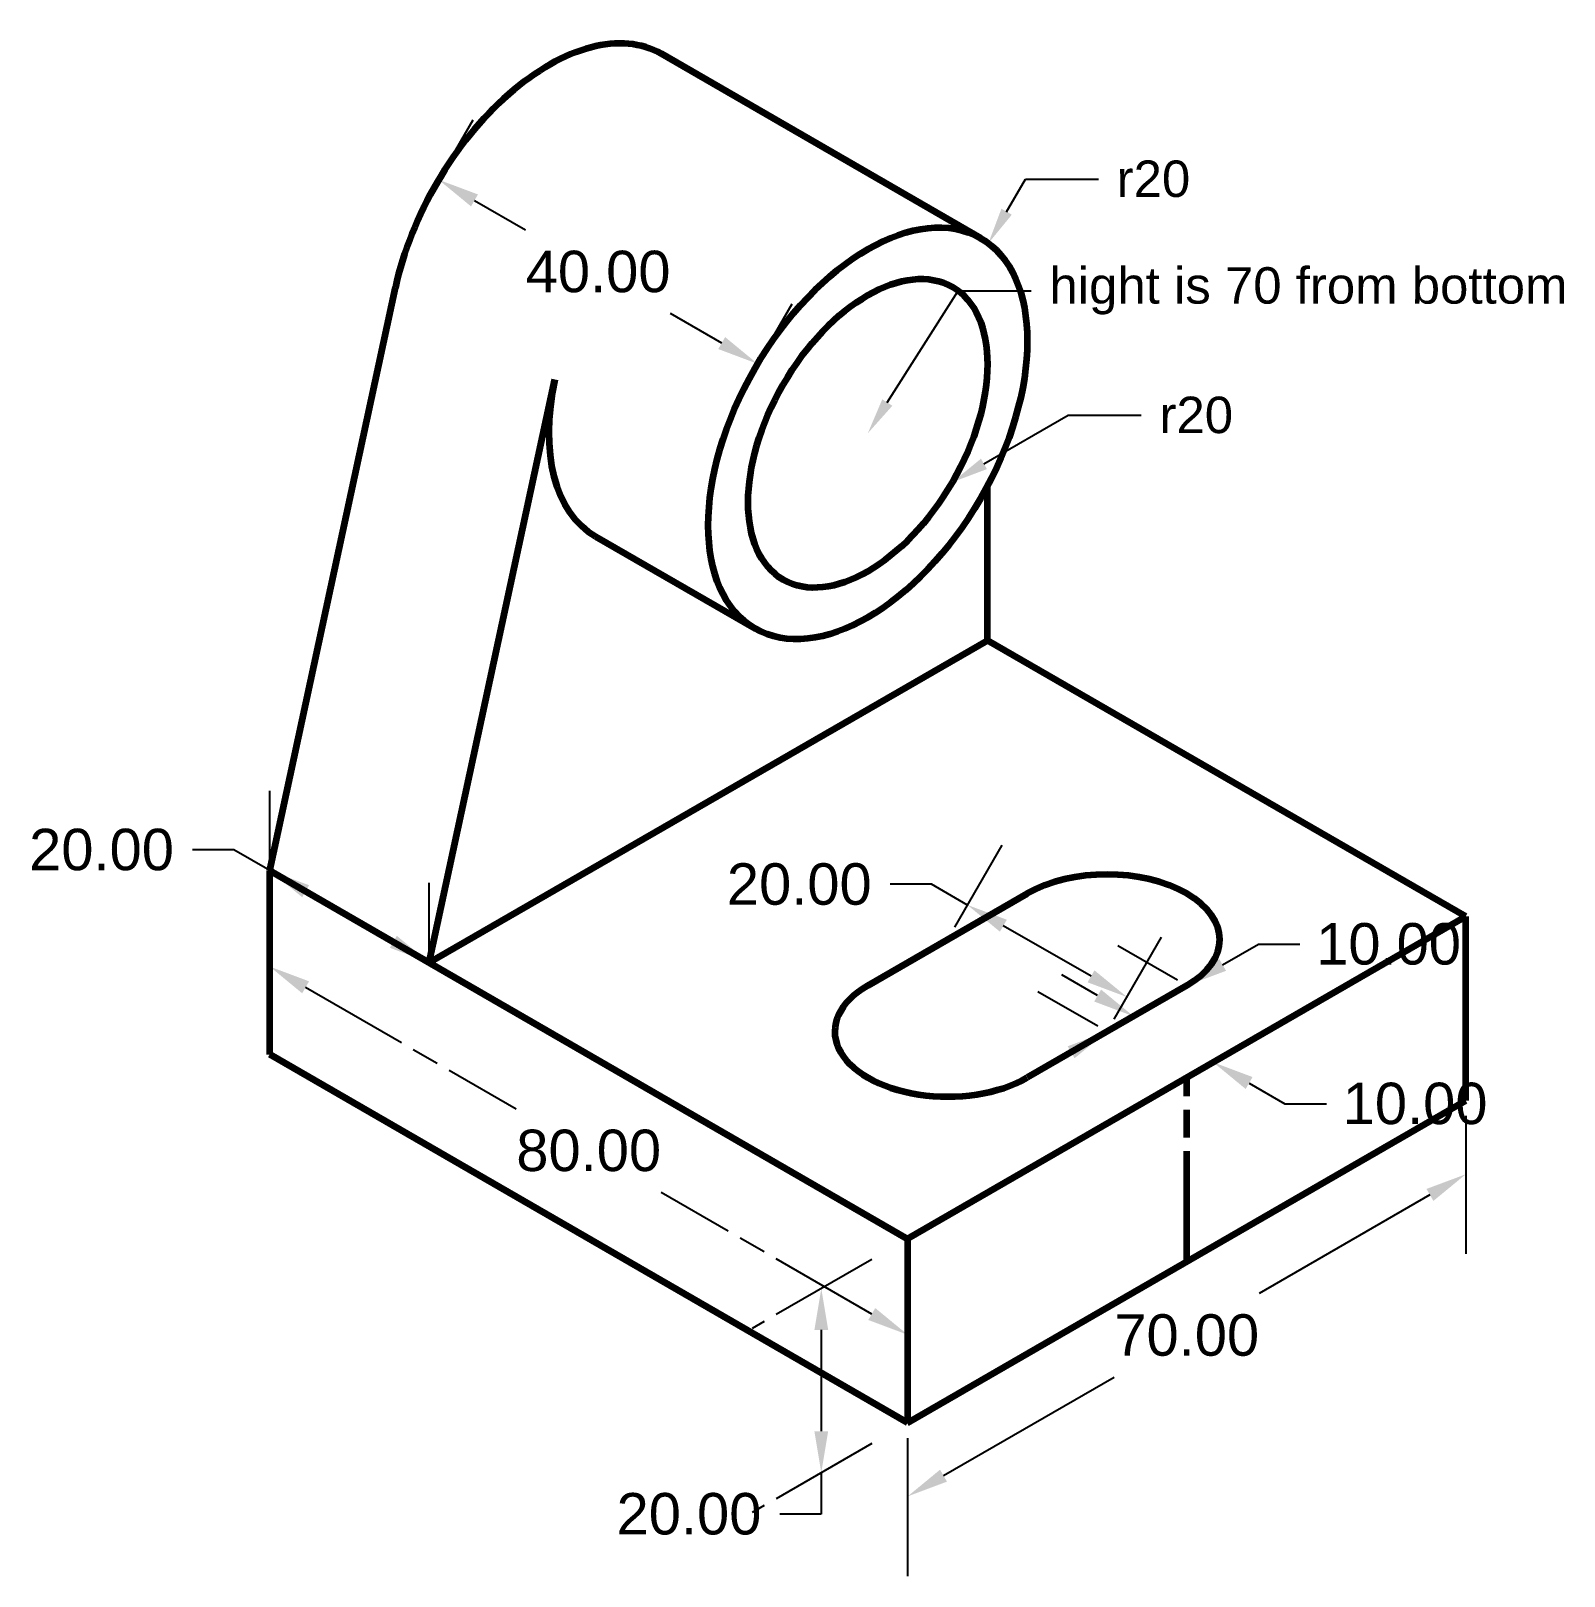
# Model space of a CAD drawing. Header units: inches. Extents: x 7243 to 7409, y 164 to 332.
import ezdxf
from ezdxf import colors
from ezdxf.entities.mleader import LeaderData, LeaderLine
from ezdxf.math import Vec2, Vec3

# ---------------------------------------------------------------- set-up
doc = ezdxf.new("R2010")
doc.units = ezdxf.units.IN
doc.header["$LTSCALE"] = 0.5
doc.header["$MEASUREMENT"] = 0
doc.header["$PDMODE"] = 35
doc.linetypes.add('ACAD_ISO08W100', pattern=[36, 24, -3, 6, -3])
doc.styles.get("Standard").update_dxf_attribs({"font": 'arial.ttf'})
doc.dimstyles.new('ggg', dxfattribs={"dimscale": 25, "dimtxt": 0.18, "dimasz": 0.18, "dimexe": 0.3, "dimexo": 0.0625, "dimgap": 0.09, "dimtad": 0, "dimtih": 1, "dimtoh": 1, "dimzin": 0, "dimdsep": 46, "dimtxsty": 'Standard', "dimcen": 0.09, "dimadec": 0, "dimazin": 0, "dimtfac": 1, "dimtofl": 0, "dimtmove": 0, "dimatfit": 3, "dimfxl": 0.3, "dimfxlon": 1, "dimtolj": 1, "dimtzin": 0, "dimarcsym": 0})

# ---------------------------------------------------------------- blocks, each defined once
blk = doc.blocks.new('*D0')
at = {"color": 0, "linetype": 'ACAD_ISO08W100', "lineweight": -2, "transparency": 16777216}
for p, q in [((7268.86, 223.9), (7268.86, 238.9)), ((7272.76, 227.99), (7295.62, 214.79)), ((7334.24, 192.49), (7311.38, 205.69)), ((7338.14, 183.9), (7338.14, 198.9))]:
    blk.add_line(p, q, dxfattribs=at)
at = {"color": 0, "linetype": 'ACAD_ISO08W100', "lineweight": 100, "transparency": 16777216}
for points in [[(7273.13, 228.64), (7272.38, 227.34), (7268.86, 230.24)], [(7334.62, 193.14), (7333.87, 191.84), (7338.14, 190.24)]]:
    blk.add_solid(points, dxfattribs=at)
at = {"layer": 'Defpoints', "color": 0, "linetype": 'ACAD_ISO08W100', "lineweight": 100, "transparency": 16777216}
for p in [(7268.86, 230.24), (7268.86, 220.68), (7338.14, 180.68)]:
    blk.add_point(p, dxfattribs=at)
at = {"color": 0, "linetype": 'ACAD_ISO08W100', "lineweight": 100, "transparency": 16777216, "insert": (7303.5, 210.24), "char_height": 4.5, "attachment_point": 5}
blk.add_mtext('\\A1;80.00', dxfattribs=at)
blk = doc.blocks.new('*D1')
at = {"color": 0, "linetype": 'ACAD_ISO08W100', "lineweight": -2, "transparency": 16777216}
for p, q in [((7334.25, 198.43), (7321.26, 190.93)), ((7328.76, 190.76), (7328.76, 179.76)), ((7334.25, 178.43), (7321.26, 170.93)), ((7328.76, 175.26), (7328.76, 170.76)), ((7328.76, 170.76), (7324.26, 170.76))]:
    blk.add_line(p, q, dxfattribs=at)
at = {"color": 0, "linetype": 'ACAD_ISO08W100', "lineweight": 100, "transparency": 16777216}
for points in [[(7328.01, 190.76), (7329.51, 190.76), (7328.76, 195.26)], [(7328.01, 179.76), (7329.51, 179.76), (7328.76, 175.26)]]:
    blk.add_solid(points, dxfattribs=at)
at = {"layer": 'Defpoints', "color": 0, "linetype": 'ACAD_ISO08W100', "lineweight": 100, "transparency": 16777216}
for p in [(7338.14, 200.68), (7338.14, 180.68), (7328.76, 175.26)]:
    blk.add_point(p, dxfattribs=at)
at = {"color": 0, "linetype": 'ACAD_ISO08W100', "lineweight": 100, "transparency": 16777216, "insert": (7314.39, 170.76), "char_height": 4.5, "attachment_point": 5}
blk.add_mtext('\\A1;20.00', dxfattribs=at)
blk = doc.blocks.new('*D2')
at = {"color": 0, "linetype": 'ACAD_ISO08W100', "lineweight": -2, "transparency": 16777216}
for p, q in [((7268.86, 241.84), (7268.86, 249.34)), ((7264.96, 242.93), (7260.46, 242.93)), ((7268.86, 240.68), (7264.96, 242.93)), ((7282.28, 232.93), (7272.76, 238.43)), ((7286.18, 231.84), (7286.18, 239.34))]:
    blk.add_line(p, q, dxfattribs=at)
at = {"color": 0, "linetype": 'ACAD_ISO08W100', "lineweight": 100, "transparency": 16777216}
for points in [[(7273.13, 239.08), (7272.38, 237.78), (7268.86, 240.68)], [(7282.66, 233.58), (7281.91, 232.28), (7286.18, 230.68)]]:
    blk.add_solid(points, dxfattribs=at)
at = {"layer": 'Defpoints', "color": 0, "linetype": 'ACAD_ISO08W100', "lineweight": 100, "transparency": 16777216}
for p in [(7268.86, 240.68), (7268.86, 240.68), (7286.18, 230.68)]:
    blk.add_point(p, dxfattribs=at)
at = {"color": 0, "linetype": 'ACAD_ISO08W100', "lineweight": 100, "transparency": 16777216, "insert": (7250.59, 242.93), "char_height": 4.5, "attachment_point": 5}
blk.add_mtext('\\A1;20.00', dxfattribs=at)
blk = doc.blocks.new('*D3')
at = {"color": 0, "linetype": 'ACAD_ISO08W100', "lineweight": -2, "transparency": 16777216}
for p, q in [((7343.25, 234.53), (7348.39, 243.42)), ((7340.74, 239.18), (7336.24, 239.18)), ((7344.64, 236.93), (7340.74, 239.18)), ((7358.06, 229.18), (7348.53, 234.68)), ((7360.57, 224.53), (7365.71, 233.42))]:
    blk.add_line(p, q, dxfattribs=at)
at = {"color": 0, "linetype": 'ACAD_ISO08W100', "lineweight": 100, "transparency": 16777216}
for points in [[(7348.91, 235.33), (7348.16, 234.03), (7344.64, 236.93)], [(7358.43, 229.83), (7357.68, 228.53), (7361.96, 226.93)]]:
    blk.add_solid(points, dxfattribs=at)
at = {"layer": 'Defpoints', "color": 0, "linetype": 'ACAD_ISO08W100', "lineweight": 100, "transparency": 16777216}
for p in [(7344.64, 236.93), (7342.47, 233.18), (7359.79, 223.18)]:
    blk.add_point(p, dxfattribs=at)
at = {"color": 0, "linetype": 'ACAD_ISO08W100', "lineweight": 100, "transparency": 16777216, "insert": (7326.37, 239.18), "char_height": 4.5, "attachment_point": 5}
blk.add_mtext('\\A1;20.00', dxfattribs=at)
blk = doc.blocks.new('*D4')
at = {"color": 0, "linetype": 'ACAD_ISO08W100', "lineweight": -2, "transparency": 16777216}
for p, q in [((7367.45, 228.76), (7360.95, 232.51)), ((7372.35, 230.43), (7376.25, 232.68)), ((7376.25, 232.68), (7380.75, 232.68)), ((7358.79, 223.76), (7352.29, 227.51)), ((7355.89, 220.93), (7352, 218.68))]:
    blk.add_line(p, q, dxfattribs=at)
at = {"color": 0, "linetype": 'ACAD_ISO08W100', "lineweight": 100, "transparency": 16777216}
for points in [[(7371.97, 231.08), (7372.72, 229.78), (7368.45, 228.18)], [(7355.52, 221.58), (7356.27, 220.28), (7359.79, 223.18)]]:
    blk.add_solid(points, dxfattribs=at)
at = {"layer": 'Defpoints', "color": 0, "linetype": 'ACAD_ISO08W100', "lineweight": 100, "transparency": 16777216}
for p in [(7368.45, 228.18), (7368.45, 228.18), (7359.79, 223.18)]:
    blk.add_point(p, dxfattribs=at)
at = {"color": 0, "linetype": 'ACAD_ISO08W100', "lineweight": 100, "transparency": 16777216, "insert": (7390.37, 232.68), "char_height": 4.5, "attachment_point": 5}
blk.add_mtext('\\A1;10.00', dxfattribs=at)
blk = doc.blocks.new('*D5')
at = {"color": 0, "lineweight": -2, "transparency": 16777216}
for p, q in [((7398.76, 214.02), (7398.76, 199.02)), ((7394.87, 205.43), (7376.33, 194.73)), ((7342.04, 174.93), (7360.58, 185.63)), ((7338.14, 179.02), (7338.14, 164.02))]:
    blk.add_line(p, q, dxfattribs=at)
at = {"color": 0, "lineweight": 100, "transparency": 16777216}
for points in [[(7394.49, 206.08), (7395.24, 204.78), (7398.76, 207.68)], [(7341.66, 175.58), (7342.41, 174.28), (7338.14, 172.68)]]:
    blk.add_solid(points, dxfattribs=at)
at = {"layer": 'Defpoints', "color": 0, "lineweight": 100, "transparency": 16777216}
for p in [(7398.76, 215.68), (7398.76, 207.68), (7338.14, 180.68)]:
    blk.add_point(p, dxfattribs=at)
at = {"color": 0, "lineweight": 100, "transparency": 16777216, "insert": (7368.45, 190.18), "char_height": 4.5, "attachment_point": 5}
blk.add_mtext('\\A1;70.00', dxfattribs=at)
blk = doc.blocks.new('*D6')
at = {"color": 0, "lineweight": -2, "transparency": 16777216}
for p, q in [((7287.2, 315.73), (7290.95, 322.23)), ((7291.1, 313.48), (7296.65, 310.28)), ((7321.84, 295.73), (7325.59, 302.23)), ((7317.95, 297.98), (7312.4, 301.18))]:
    blk.add_line(p, q, dxfattribs=at)
at = {"color": 0, "lineweight": 100, "transparency": 16777216}
for points in [[(7291.47, 314.13), (7290.72, 312.83), (7287.2, 315.73)], [(7318.32, 298.63), (7317.57, 297.33), (7321.84, 295.73)]]:
    blk.add_solid(points, dxfattribs=at)
at = {"layer": 'Defpoints', "color": 0, "lineweight": 100, "transparency": 16777216}
for p in [(7287.2, 315.73), (7286.92, 315.25), (7321.56, 295.25)]:
    blk.add_point(p, dxfattribs=at)
at = {"color": 0, "lineweight": 100, "transparency": 16777216, "insert": (7304.52, 305.73), "char_height": 4.5, "attachment_point": 5}
blk.add_mtext('\\A1;40.00', dxfattribs=at)
blk = doc.blocks.new('*D7')
at = {"color": 0, "lineweight": -2, "transparency": 16777216}
for p, q in [((7358.77, 227.09), (7354.87, 229.34)), ((7361.14, 223.96), (7370.17, 229.17)), ((7369.81, 218.96), (7378.83, 224.17)), ((7375.23, 217.59), (7379.12, 215.34)), ((7379.12, 215.34), (7383.62, 215.34))]:
    blk.add_line(p, q, dxfattribs=at)
at = {"color": 0, "lineweight": 100, "transparency": 16777216}
for points in [[(7359.15, 227.74), (7358.4, 226.44), (7362.67, 224.84)], [(7375.6, 218.24), (7374.85, 216.94), (7371.33, 219.84)]]:
    blk.add_solid(points, dxfattribs=at)
at = {"layer": 'Defpoints', "color": 0, "lineweight": 100, "transparency": 16777216}
for p in [(7359.79, 223.18), (7371.33, 219.84), (7368.45, 218.18)]:
    blk.add_point(p, dxfattribs=at)
at = {"color": 0, "lineweight": 100, "transparency": 16777216, "insert": (7393.25, 215.34), "char_height": 4.5, "attachment_point": 5}
blk.add_mtext('\\A1;10.00', dxfattribs=at)

msp = doc.modelspace()

# ---------------------------------------------------------------- linework, layer by layer
at = {"lineweight": 100}
for p, q in [((7346.058, 309.391), (7311.417, 329.391)), ((7268.859, 240.678), (7282.509, 304.025)), ((7286.18, 230.678), (7299.83, 294.025)), ((7346.801, 265.678), (7346.801, 282.449)), ((7304.243, 276.965), (7321.563, 266.965)), ((7286.18, 230.678), (7346.801, 265.678)), ((7398.763, 235.678), (7346.801, 265.678)), ((7268.859, 220.678), (7268.859, 240.678)), ((7268.859, 240.678), (7338.141, 200.678)), ((7342.471, 233.178), (7351.131, 238.178)), ((7398.763, 235.678), (7338.141, 200.678)), ((7398.763, 215.678), (7398.763, 235.678)), ((7333.811, 228.178), (7342.471, 233.178)), ((7368.452, 228.178), (7351.131, 218.178)), ((7338.141, 180.678), (7268.859, 220.678)), ((7338.141, 180.678), (7398.763, 215.678)), ((7338.141, 200.678), (7338.141, 180.678))]:
    msp.add_line(p, q, dxfattribs=at)
at = {"linetype": 'ACAD_ISO08W100', "lineweight": 100}
msp.add_line((7368.452, 198.178), (7368.452, 218.178), dxfattribs=at)
at = {"lineweight": 100}
for centre, major_axis, start_param, end_param in [((7299.17, 308.178), (-12.247, -21.213), 3.1415927, 5.2209216), ((7299.17, 308.178), (-12.247, -21.213), 3.1415927, 5.2209216), ((7316.49, 298.178), (-12.247, -21.213), 5.2209216, 6.2831853), ((7359.792, 233.178), (-12.247, 0), 2.3561945, 5.4977871), ((7342.471, 223.178), (-12.247, 0), 5.4977871, 8.6393798)]:
    msp.add_ellipse(centre, major_axis=major_axis, ratio=0.5773503, start_param=start_param, end_param=end_param, dxfattribs=at)
for major_axis in [(-12.247, -21.213), (-9.186, -15.91)]:
    msp.add_ellipse((7333.811, 288.178), major_axis=major_axis, ratio=0.5773503, dxfattribs=at)

# ---------------------------------------------------------------- dimensions: what is measured, and where the dimension line sits
for p1, p2, distance, picture, middle in [((7321.563, 295.249), (7286.922, 315.249), -0.558, '*D6', (7304.522, 305.732)), ((7359.792, 223.178), (7368.452, 218.178), 2.877, '*D7', (7393.246, 215.339)), ((7338.141, 180.678), (7398.763, 215.678), -6.928, '*D5', (7368.452, 190.178))]:
    dim = msp.add_aligned_dim(p1=p1, p2=p2, distance=distance, dimstyle='ggg', dxfattribs=at)
    dim.commit()
    dim.dimension.update_dxf_attribs({"geometry": picture, "text_midpoint": middle})
at = {"linetype": 'ACAD_ISO08W100', "lineweight": 100}
for p1, p2, distance, picture, middle in [((7286.18, 230.678), (7268.859, 240.678), 0, '*D2', (7250.589, 242.928)), ((7359.792, 223.178), (7342.471, 233.178), -4.33, '*D3', (7326.366, 239.178)), ((7338.141, 180.678), (7268.859, 220.678), -8.283, '*D0', (7303.5, 210.242)), ((7359.792, 223.178), (7368.452, 228.178), 0, '*D4', (7390.369, 232.678))]:
    dim = msp.add_aligned_dim(p1=p1, p2=p2, distance=distance, dimstyle='ggg', dxfattribs=at)
    dim.commit()
    dim.dimension.update_dxf_attribs({"geometry": picture, "text_midpoint": middle})
dim = msp.add_linear_dim(base=(7328.764, 175.264), p1=(7338.141, 200.678), p2=(7338.141, 180.678), angle=90, dimstyle='ggg', dxfattribs=at)
dim.commit()
dim.dimension.update_dxf_attribs({"geometry": '*D1', "text_midpoint": (7314.391, 170.764)})

# ---------------------------------------------------------------- leaders
at = {"lineweight": 100}
ml = msp.add_multileader_mtext('Standard', dxfattribs=at)
ml.set_content('r20', color=256)
ml.set_leader_properties()
ml.build(insert=Vec2(0, 0))
ml.multileader.update_dxf_attribs({"dogleg_length": 0.36, "arrow_head_size": 3.96, "scale": 22})
ctx = ml.context
ctx.base_point, ctx.scale, ctx.char_height, ctx.arrow_head_size, ctx.landing_gap_size, ctx.plane_origin = Vec3(7358.858, 315.804), 22, 3.96, 3.96, 1.98, Vec3(7346.909, 308.826)
notes = []
notes.append((ctx, [(0, (1, 1, 0), (7350.938, 315.804), (1, 0), 7.92, [(0, [(7346.909, 308.826)], 0, [])])]))
ctx.mtext.insert, ctx.mtext.flow_direction = Vec3(7360.838, 317.818), 5
ml = msp.add_multileader_mtext('Standard', dxfattribs=at)
ml.set_content('hight is 70 from bottom', color=256)
ml.set_leader_properties()
ml.build(insert=Vec2(0, 0))
ml.multileader.update_dxf_attribs({"dogleg_length": 0.36, "arrow_head_size": 3.96, "scale": 22})
ctx = ml.context
ctx.base_point, ctx.scale, ctx.char_height, ctx.arrow_head_size, ctx.landing_gap_size, ctx.plane_origin = Vec3(7351.555, 303.664), 22, 3.96, 3.96, 1.98, Vec3(7333.811, 288.178)
notes.append((ctx, [(0, (1, 1, 0), (7343.635, 303.664), (1, 0), 7.92, [(0, [(7333.811, 288.178)], 0, [])])]))
ctx.mtext.insert, ctx.mtext.flow_direction = Vec3(7353.535, 306.226), 5
ml = msp.add_multileader_mtext('Standard', dxfattribs=at)
ml.set_content('r20', color=256)
ml.set_leader_properties()
ml.build(insert=Vec2(0, 0))
ml.multileader.update_dxf_attribs({"dogleg_length": 0.36, "arrow_head_size": 3.96, "scale": 22})
ctx = ml.context
ctx.base_point, ctx.scale, ctx.char_height, ctx.arrow_head_size, ctx.landing_gap_size, ctx.plane_origin = Vec3(7363.507, 290.143), 22, 3.96, 3.96, 1.98, Vec3(7342.997, 282.874)
notes.append((ctx, [(0, (1, 1, 0), (7355.587, 290.143), (1, 0), 7.92, [(0, [(7342.997, 282.874)], 0, [])])]))
ctx.mtext.insert, ctx.mtext.flow_direction = Vec3(7365.487, 292.157), 5
for ctx, leaders in notes:
    for number, flags, end, landing, length, lines in leaders:
        leader = LeaderData()
        leader.index, (leader.has_last_leader_line, leader.has_dogleg_vector, leader.attachment_direction) = number, flags
        leader.last_leader_point, leader.dogleg_vector, leader.dogleg_length = Vec3(end), Vec3(landing), length
        for number, points, colour, breaks in lines:
            line = LeaderLine()
            line.index, line.vertices, line.color, line.breaks = number, Vec3.list(points), colors.encode_raw_color(colour), breaks
            leader.lines.append(line)
        ctx.leaders.append(leader)

doc.saveas('drawing.dxf')
